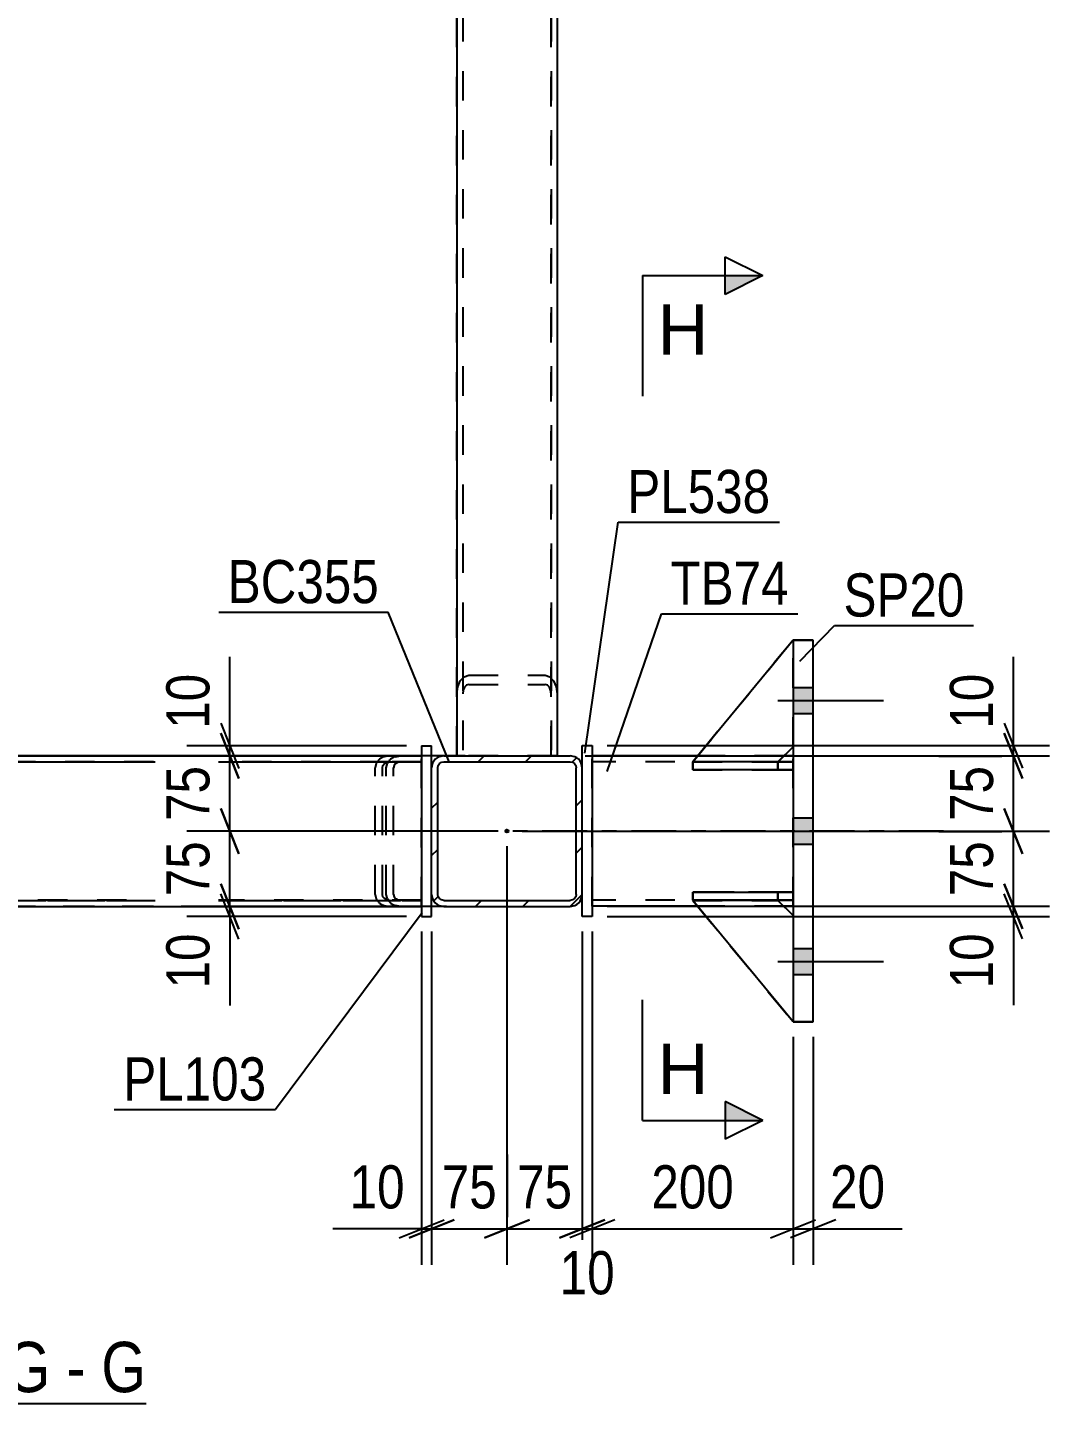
# Model space of a CAD drawing. Header units: millimetres. Extents: x -832 to 357, y -842 to -1.
# Drawn here: x 181.8 to 249.6, y -474.8 to -383.4 of the extents above; entities that cross this region are included whole.
import ezdxf

# ---------------------------------------------------------------- set-up
doc = ezdxf.new("R2010")
doc.units = ezdxf.units.MM
doc.linetypes.add('DXK_LINE_DOT2', pattern=[3.9198, 1.9599, -1.9599])
doc.linetypes.add('DXK_LINE_DOT3', pattern=[5.9187, 2.979, -0.9799, 0.9799, -0.9799])
doc.styles.add('Arial', font='ARIAL.TTF', dxfattribs={"height": 0.2})
doc.styles.add('Arial Narrow', font='ARIALN.TTF', dxfattribs={"height": 0.2})

# ---------------------------------------------------------------- blocks, each defined once
blk = doc.blocks.new('Unknown-570388851-15 - 13758')
at = {"color": 6, "linetype": 'Continuous'}
blk.add_line((161.152, -474.775), (189.653, -474.775), dxfattribs=at)
at = {"color": 0, "linetype": 'Continuous'}
for points in [[(179.261, -474.025), (179.261, -470.525), (161.152, -470.525), (161.152, -474.025)], [(183.295, -474.025), (183.295, -470.525), (180.311, -470.525), (180.311, -474.025)], [(185.62, -474.025), (185.62, -470.525), (184.345, -470.525), (184.345, -474.025)], [(189.653, -474.025), (189.653, -470.525), (186.67, -470.525), (186.67, -474.025)]]:
    blk.add_wipeout(points, dxfattribs=at)
at = {"color": 7, "linetype": 'Continuous', "style": 'Arial Narrow'}
for s, height, p in [('SECTION ', 3.3405, (161.152, -474.025)), ('G', 3.34, (180.311, -474.025)), ('G', 3.34, (186.67, -474.025)), ('-', 3.34, (184.345, -474.025))]:
    blk.add_text(s, height=height, dxfattribs=at).set_placement(p)
blk = doc.blocks.new('Part-570388851-13962 - 13758')
at = {"color": 7, "linetype": 'DXK_LINE_DOT2'}
for p, q in [((225.945, -441.376), (231.611, -441.376)), ((232.611, -449.435), (225.945, -441.376)), ((225.945, -441.376), (225.945, -441.376)), ((231.611, -441.376), (225.945, -441.376)), ((225.945, -441.376), (232.611, -449.435)), ((231.611, -441.376), (232.611, -442.376)), ((231.611, -441.376), (231.611, -441.376)), ((232.611, -442.376), (231.611, -441.376)), ((232.611, -442.376), (232.611, -449.435))]:
    blk.add_line(p, q, dxfattribs=at)
blk = doc.blocks.new('Part-570388851-13921 - 13758')
at = {"color": 2, "linetype": 'Continuous'}
for p, q in [((225.945, -441.376), (225.945, -441.376)), ((231.611, -441.376), (225.945, -441.376)), ((232.611, -449.435), (225.945, -441.376)), ((231.611, -441.376), (231.611, -441.376)), ((231.611, -441.376), (232.611, -442.376))]:
    blk.add_line(p, q, dxfattribs=at)
at = {"color": 7, "linetype": 'DXK_LINE_DOT2'}
for p, q in [((225.945, -441.376), (231.611, -441.376)), ((232.611, -449.435), (225.945, -441.376)), ((231.611, -441.376), (232.611, -442.376)), ((232.611, -442.376), (232.611, -449.435))]:
    blk.add_line(p, q, dxfattribs=at)
blk = doc.blocks.new('Part-570388851-13960 - 13758')
at = {"color": 7, "linetype": 'DXK_LINE_DOT2'}
for p, q in [((232.611, -424.102), (225.945, -432.175)), ((225.945, -432.175), (232.611, -424.102)), ((232.611, -431.175), (232.611, -424.102)), ((231.611, -432.175), (232.611, -431.175)), ((232.611, -431.175), (231.611, -432.175)), ((225.945, -432.175), (231.611, -432.175)), ((225.945, -432.175), (225.945, -432.175)), ((231.611, -432.175), (225.945, -432.175)), ((231.611, -432.175), (231.611, -432.175))]:
    blk.add_line(p, q, dxfattribs=at)
blk = doc.blocks.new('Part-570388851-13836 - 13758')
at = {"color": 7, "linetype": 'DXK_LINE_DOT2'}
for p, q in [((210.677, -233.442), (210.677, -431.776)), ((216.544, -233.442), (216.544, -431.776)), ((210.512, -426.793), (210.771, -426.526)), ((210.771, -426.526), (211.077, -426.432)), ((211.077, -426.432), (216.144, -426.432)), ((216.144, -426.432), (216.45, -426.526)), ((216.45, -426.526), (216.71, -426.793)), ((210.277, -427.665), (210.338, -427.193)), ((210.338, -427.193), (210.512, -426.793)), ((210.708, -427.429), (210.677, -427.665)), ((210.795, -427.229), (210.708, -427.429)), ((210.924, -427.096), (210.795, -427.229)), ((211.077, -427.049), (210.924, -427.096)), ((211.077, -427.049), (216.144, -427.049)), ((216.297, -427.096), (216.144, -427.049)), ((216.427, -427.229), (216.297, -427.096)), ((216.514, -427.429), (216.427, -427.229)), ((216.544, -427.665), (216.514, -427.429)), ((216.71, -426.793), (216.883, -427.193)), ((216.883, -427.193), (216.944, -427.665)), ((216.944, -431.776), (210.277, -431.776))]:
    blk.add_line(p, q, dxfattribs=at)
at = {"color": 2, "linetype": 'Continuous'}
for p, q in [((210.277, -254.345), (210.277, -431.776)), ((216.944, -254.345), (216.944, -431.776))]:
    blk.add_line(p, q, dxfattribs=at)
blk = doc.blocks.new('Part-570388851-13791 - 13758')
at = {"color": 7, "linetype": 'DXK_LINE_DOT2'}
for p, q in [((153.602, -431.775), (205.82, -431.775)), ((163.658, -431.775), (207.944, -431.775)), ((205.82, -431.775), (205.454, -431.836)), ((207.944, -431.775), (205.82, -431.775)), ((207.944, -441.775), (207.944, -431.775)), ((205.82, -432.175), (153.602, -432.175)), ((163.658, -432.175), (207.944, -432.175)), ((204.93, -432.292), (204.863, -432.575)), ((204.863, -440.975), (204.863, -432.575)), ((204.936, -432.269), (204.93, -432.292)), ((205.342, -432.575), (205.378, -432.422)), ((205.342, -440.975), (205.342, -432.575)), ((205.378, -432.422), (205.482, -432.292)), ((205.482, -432.292), (205.637, -432.205)), ((205.637, -432.205), (205.82, -432.175)), ((207.944, -432.175), (205.82, -432.175)), ((207.944, -432.175), (207.944, -432.175)), ((204.863, -440.975), (204.936, -441.281)), ((205.378, -441.128), (205.342, -440.975)), ((205.482, -441.258), (205.378, -441.128)), ((153.602, -441.375), (207.944, -441.375)), ((205.82, -441.775), (153.602, -441.775)), ((163.658, -441.375), (207.944, -441.375)), ((163.658, -441.775), (207.944, -441.775)), ((205.454, -441.714), (205.82, -441.775)), ((205.637, -441.344), (205.482, -441.258)), ((205.82, -441.375), (205.637, -441.344)), ((207.944, -441.775), (205.82, -441.775)), ((207.944, -441.775), (207.944, -441.775))]:
    blk.add_line(p, q, dxfattribs=at)
for centre, start, end in [((205.726, -432.688), 107.69822, 152.04989), ((205.726, -440.862), 207.95009, 252.30178)]:
    blk.add_arc(centre, 0.895, start, end, dxfattribs=at)
blk = doc.blocks.new('Part-570388851-13803 - 13758')
at = {"color": 2, "linetype": 'Continuous'}
blk.add_line((207.944, -431.769), (125.346, -431.769), dxfattribs=at)
at = {"color": 7, "linetype": 'DXK_LINE_DOT2'}
for p, q in [((125.346, -431.769), (125.346, -441.769)), ((207.944, -441.769), (207.944, -431.769)), ((125.346, -432.169), (207.944, -432.169)), ((207.944, -441.369), (125.346, -441.369)), ((125.346, -441.769), (207.944, -441.769))]:
    blk.add_line(p, q, dxfattribs=at)
blk = doc.blocks.new('Part-570388851-13826 - 13758')
at = {"color": 7, "linetype": 'DXK_LINE_DOT2'}
for p, q in [((210.277, -431.776), (210.277, -233.442)), ((210.677, -233.442), (210.677, -431.776)), ((216.544, -431.776), (216.544, -233.442)), ((216.944, -233.442), (216.944, -431.776)), ((216.944, -431.776), (210.277, -431.776))]:
    blk.add_line(p, q, dxfattribs=at)
blk = doc.blocks.new('Part-570388851-13959 - 13758')
at = {"color": 2, "linetype": 'Continuous'}
for p, q in [((225.945, -440.835), (232.611, -440.835)), ((225.945, -440.835), (225.945, -441.368)), ((232.611, -440.835), (232.612, -440.835)), ((232.611, -440.835), (232.611, -441.369)), ((232.611, -441.369), (225.945, -441.368)), ((232.611, -441.369), (232.612, -441.368))]:
    blk.add_line(p, q, dxfattribs=at)
at = {"color": 7, "linetype": 'DXK_LINE_DOT2'}
for p, q in [((231.612, -440.835), (225.945, -440.835)), ((232.612, -440.835), (231.612, -440.835)), ((231.612, -440.835), (231.612, -441.368)), ((232.612, -440.835), (232.612, -441.368)), ((225.945, -441.368), (231.612, -441.368)), ((231.612, -441.368), (232.612, -441.368))]:
    blk.add_line(p, q, dxfattribs=at)
blk = doc.blocks.new('Part-570388851-13845 - 13758')
at = {"linetype": 'Continuous'}
h = blk.add_hatch(dxfattribs=at)
h.set_pattern_fill('', scale=0.7, style=0, pattern_type=0)
h.set_pattern_definition([(45, (217.8107, -441.7754), (-1.57154, 1.57154), [])])
h.paths.add_polyline_path([(209.411, -441.775), (217.811, -441.775), (218.117, -441.715), (218.376, -441.541), (218.55, -441.282), (218.611, -440.975), (218.611, -432.575), (218.55, -432.269), (218.376, -432.01), (218.117, -431.836), (217.811, -431.775), (209.411, -431.775), (209.105, -431.836), (208.845, -432.01), (208.672, -432.269), (208.611, -432.575), (208.611, -440.975), (208.672, -441.282), (208.845, -441.541), (209.105, -441.715)])
h.paths.add_polyline_path([(209.041, -441.129), (209.011, -440.975), (209.011, -432.575), (209.041, -432.422), (209.128, -432.293), (209.258, -432.206), (209.411, -432.175), (217.811, -432.175), (217.964, -432.206), (218.094, -432.293), (218.18, -432.422), (218.211, -432.575), (218.211, -440.975), (218.18, -441.129), (218.094, -441.258), (217.964, -441.345), (217.811, -441.375), (209.411, -441.375), (209.258, -441.345), (209.128, -441.258)])
blk.add_hatch(color=30, dxfattribs=at).paths.add_polyline_path([(213.611, -436.875, -1), (213.611, -436.675, -1)])
at = {"color": 2, "linetype": 'Continuous'}
for p, q in [((209.411, -431.775), (209.105, -431.836)), ((209.411, -431.775), (209.411, -431.775)), ((209.411, -431.775), (217.811, -431.775)), ((217.811, -431.775), (217.811, -431.775)), ((218.117, -431.836), (217.811, -431.775)), ((208.672, -432.269), (208.611, -432.575)), ((208.611, -432.575), (208.611, -432.575)), ((208.611, -440.975), (208.611, -432.575)), ((209.011, -432.575), (209.041, -432.422)), ((209.011, -432.575), (209.011, -432.575)), ((209.011, -440.975), (209.011, -432.575)), ((209.041, -432.422), (209.128, -432.293)), ((209.128, -432.293), (209.258, -432.206)), ((209.258, -432.206), (209.411, -432.175)), ((209.411, -432.175), (209.411, -432.175)), ((209.411, -432.175), (217.811, -432.175)), ((217.811, -432.175), (217.811, -432.175)), ((217.811, -432.175), (217.964, -432.206)), ((217.964, -432.206), (218.094, -432.293)), ((218.094, -432.293), (218.18, -432.422)), ((218.18, -432.422), (218.211, -432.575)), ((218.211, -432.575), (218.211, -432.575)), ((218.211, -440.975), (218.211, -432.575)), ((218.611, -432.575), (218.55, -432.269)), ((218.611, -432.575), (218.611, -432.575)), ((218.611, -440.975), (218.611, -432.575)), ((208.611, -440.975), (208.611, -440.975)), ((208.611, -440.975), (208.672, -441.282)), ((209.011, -440.975), (209.011, -440.975)), ((209.041, -441.129), (209.011, -440.975)), ((209.128, -441.258), (209.041, -441.129)), ((218.18, -441.129), (218.094, -441.258)), ((218.211, -440.975), (218.18, -441.129)), ((218.211, -440.975), (218.211, -440.975)), ((218.55, -441.282), (218.611, -440.975)), ((218.611, -440.975), (218.611, -440.975)), ((209.105, -441.715), (209.411, -441.775)), ((209.258, -441.345), (209.128, -441.258)), ((209.411, -441.375), (209.258, -441.345)), ((209.411, -441.375), (209.411, -441.375)), ((209.411, -441.375), (217.811, -441.375)), ((209.411, -441.775), (209.411, -441.775)), ((209.411, -441.775), (217.811, -441.775)), ((217.964, -441.345), (217.811, -441.375)), ((217.811, -441.375), (217.811, -441.375)), ((217.811, -441.775), (218.117, -441.715)), ((217.811, -441.775), (217.811, -441.775)), ((218.094, -441.258), (217.964, -441.345))]:
    blk.add_line(p, q, dxfattribs=at)
at = {"color": 30, "linetype": 'DXK_LINE_DOT3'}
blk.add_line((213.611, -436.775), (213.611, -436.775), dxfattribs=at)
at = {"color": 30, "linetype": 'Continuous'}
blk.add_circle((213.611, -436.775), 0.1, dxfattribs=at)
at = {"color": 2, "linetype": 'Continuous'}
for centre, start, end in [((209.411, -432.575), 112.5, 157.5), ((217.811, -432.575), 22.5, 67.5), ((209.411, -440.975), 202.5, 247.5), ((217.811, -440.975), 292.5, 337.5)]:
    blk.add_arc(centre, 0.8, start, end, dxfattribs=at)
blk = doc.blocks.new('Part-570388851-13926 - 13758')
at = {"color": 2, "linetype": 'Continuous'}
for p, q in [((218.611, -431.102), (219.277, -431.102)), ((218.611, -432.575), (218.611, -431.102)), ((219.277, -431.102), (219.277, -442.435)), ((218.611, -442.435), (218.611, -440.975)), ((219.277, -442.435), (218.611, -442.435))]:
    blk.add_line(p, q, dxfattribs=at)
at = {"color": 7, "linetype": 'DXK_LINE_DOT2'}
blk.add_line((218.611, -440.975), (218.611, -432.575), dxfattribs=at)
blk = doc.blocks.new('Part-570388851-13877 - 13758')
at = {"color": 7, "linetype": 'DXK_LINE_DOT2'}
for p, q in [((167.085, -432.009), (166.981, -432.269)), ((167.24, -431.836), (167.085, -432.009)), ((167.423, -431.775), (167.24, -431.836)), ((167.423, -431.775), (207.944, -431.775)), ((167.423, -431.775), (172.451, -431.775)), ((172.451, -431.775), (172.809, -431.775)), ((172.634, -431.836), (172.451, -431.775)), ((172.79, -432.009), (172.634, -431.836)), ((172.893, -432.269), (172.79, -432.009)), ((206.19, -431.836), (206.557, -431.775)), ((207.944, -431.775), (207.944, -431.775)), ((207.944, -441.775), (207.944, -431.775)), ((166.981, -432.269), (166.944, -432.575)), ((166.944, -440.975), (166.944, -432.575)), ((167.184, -432.575), (167.202, -432.422)), ((167.184, -440.975), (167.184, -432.575)), ((167.202, -432.422), (167.254, -432.292)), ((167.254, -432.292), (167.332, -432.205)), ((167.332, -432.205), (167.423, -432.175)), ((167.423, -432.175), (173.619, -432.175)), ((167.423, -432.175), (207.944, -432.175)), ((172.451, -432.175), (172.543, -432.205)), ((172.543, -432.205), (172.62, -432.292)), ((172.62, -432.292), (172.672, -432.422)), ((172.672, -432.422), (172.69, -432.575)), ((172.69, -440.975), (172.69, -432.575)), ((172.93, -432.575), (172.893, -432.269)), ((172.93, -440.975), (172.93, -432.575)), ((173.619, -432.175), (207.944, -432.175)), ((205.599, -432.575), (205.672, -432.269)), ((205.599, -440.975), (205.599, -432.575)), ((206.115, -432.422), (206.078, -432.575)), ((206.078, -440.975), (206.078, -432.575)), ((206.218, -432.292), (206.115, -432.422)), ((206.218, -432.292), (206.26, -432.269)), ((206.26, -432.269), (206.374, -432.206)), ((206.374, -432.206), (206.557, -432.175)), ((166.944, -440.975), (166.981, -441.281)), ((167.202, -441.128), (167.184, -440.975)), ((167.254, -441.258), (167.202, -441.128)), ((172.672, -441.128), (172.62, -441.258)), ((172.69, -440.975), (172.672, -441.128)), ((172.893, -441.281), (172.93, -440.975)), ((205.672, -441.281), (205.599, -440.975)), ((206.078, -440.975), (206.115, -441.128)), ((206.115, -441.128), (206.218, -441.258)), ((166.981, -441.281), (167.085, -441.541)), ((167.085, -441.541), (167.24, -441.714)), ((167.24, -441.714), (167.423, -441.775)), ((167.332, -441.345), (167.254, -441.258)), ((167.423, -441.375), (167.332, -441.345)), ((167.423, -441.375), (172.856, -441.375)), ((167.423, -441.375), (207.944, -441.375)), ((167.423, -441.775), (207.944, -441.775)), ((167.423, -441.775), (172.451, -441.775)), ((172.543, -441.345), (172.451, -441.375)), ((172.451, -441.775), (172.634, -441.714)), ((172.451, -441.775), (172.809, -441.775)), ((172.62, -441.258), (172.543, -441.345)), ((172.634, -441.714), (172.79, -441.541)), ((172.79, -441.541), (172.893, -441.281)), ((172.856, -441.375), (207.944, -441.375)), ((206.557, -441.775), (206.19, -441.714)), ((206.218, -441.258), (206.26, -441.281)), ((206.26, -441.281), (206.374, -441.345)), ((206.374, -441.345), (206.557, -441.375))]:
    blk.add_line(p, q, dxfattribs=at)
at = {"color": 2, "linetype": 'Continuous'}
for p, q in [((172.809, -431.775), (207.944, -431.775)), ((172.809, -441.775), (207.944, -441.775))]:
    blk.add_line(p, q, dxfattribs=at)
at = {"color": 7, "linetype": 'DXK_LINE_DOT2'}
for centre, start, end in [((206.462, -432.688), 107.69822, 152.04991), ((206.462, -440.862), 207.95012, 252.30178)]:
    blk.add_arc(centre, 0.895, start, end, dxfattribs=at)
blk = doc.blocks.new('Part-570388851-13913 - 13758')
at = {"color": 2, "linetype": 'Continuous'}
for p, q in [((207.944, -431.109), (208.611, -431.109)), ((207.944, -431.109), (207.944, -442.442)), ((208.611, -432.575), (208.611, -431.109)), ((208.611, -442.442), (208.611, -440.975)), ((207.944, -442.442), (208.611, -442.442))]:
    blk.add_line(p, q, dxfattribs=at)
at = {"color": 7, "linetype": 'DXK_LINE_DOT2'}
for p, q in [((207.944, -431.109), (208.611, -431.109)), ((208.611, -440.975), (208.611, -432.575)), ((207.944, -442.442), (208.611, -442.442))]:
    blk.add_line(p, q, dxfattribs=at)
blk = doc.blocks.new('Part-570388851-13931 - 13758')
at = {"color": 2, "linetype": 'Continuous'}
for p, q in [((226.281, -431.769), (219.277, -431.769)), ((232.611, -431.769), (232.018, -431.769)), ((226.27, -441.769), (219.277, -441.769)), ((232.611, -441.769), (232.004, -441.769))]:
    blk.add_line(p, q, dxfattribs=at)
at = {"color": 7, "linetype": 'DXK_LINE_DOT2'}
for p, q in [((219.277, -441.769), (219.277, -431.769)), ((232.018, -431.769), (226.281, -431.769)), ((232.611, -441.769), (232.611, -431.769)), ((232.611, -432.169), (219.277, -432.169)), ((232.611, -441.369), (219.277, -441.369)), ((232.004, -441.769), (226.27, -441.769))]:
    blk.add_line(p, q, dxfattribs=at)
at = {"color": 7, "linetype": 'DXK_LINE_DOT3'}
blk.add_line((242.611, -436.769), (209.277, -436.769), dxfattribs=at)
blk = doc.blocks.new('Part-570388851-13949 - 13758')
at = {"color": 2, "linetype": 'Continuous'}
for p, q in [((232.611, -424.102), (233.945, -424.102)), ((232.611, -424.102), (232.611, -424.102)), ((232.611, -424.102), (232.611, -449.435)), ((233.945, -424.102), (233.945, -424.102)), ((233.945, -449.435), (233.945, -424.102)), ((233.945, -449.435), (232.611, -449.435))]:
    blk.add_line(p, q, dxfattribs=at)
at = {"color": 7, "linetype": 'DXK_LINE_DOT2'}
for p, q in [((233.945, -424.102), (232.611, -424.102)), ((232.611, -449.435), (232.611, -449.435)), ((232.611, -449.435), (233.945, -449.435)), ((233.945, -449.435), (233.945, -449.435))]:
    blk.add_line(p, q, dxfattribs=at)
blk = doc.blocks.new('Part-570388851-13950 - 13758')
at = {"color": 7, "linetype": 'DXK_LINE_DOT2'}
for p, q in [((225.945, -432.702), (225.945, -432.169)), ((225.945, -432.169), (231.612, -432.169)), ((232.612, -432.169), (225.945, -432.169)), ((231.612, -432.702), (225.945, -432.702)), ((225.945, -432.702), (232.612, -432.702)), ((231.612, -432.702), (231.612, -432.169)), ((231.612, -432.169), (232.612, -432.169)), ((232.612, -432.702), (231.612, -432.702)), ((232.612, -432.702), (232.612, -432.169)), ((232.612, -432.702), (232.612, -432.702))]:
    blk.add_line(p, q, dxfattribs=at)
blk = doc.blocks.new('Part-570388851-13957 - 13758')
at = {"color": 7, "linetype": 'DXK_LINE_DOT2'}
for p, q in [((225.945, -441.369), (225.945, -440.835)), ((225.945, -440.835), (231.612, -440.835)), ((232.612, -440.835), (225.945, -440.835)), ((231.612, -441.369), (231.612, -440.835)), ((231.612, -440.835), (232.612, -440.835)), ((232.612, -441.369), (232.612, -440.835)), ((231.612, -441.369), (225.945, -441.369)), ((225.945, -441.369), (232.612, -441.369)), ((232.612, -441.369), (231.612, -441.369)), ((232.612, -441.369), (232.612, -441.369))]:
    blk.add_line(p, q, dxfattribs=at)
blk = doc.blocks.new('Part-570388851-13958 - 13758')
at = {"color": 2, "linetype": 'Continuous'}
for p, q in [((225.95, -432.168), (225.945, -432.168)), ((225.945, -432.168), (225.945, -432.702)), ((232.611, -432.702), (225.945, -432.702)), ((232.611, -432.169), (226.496, -432.168)), ((232.611, -432.169), (232.612, -432.168)), ((232.611, -432.169), (232.611, -432.702)), ((232.611, -432.702), (232.612, -432.702))]:
    blk.add_line(p, q, dxfattribs=at)
at = {"color": 7, "linetype": 'DXK_LINE_DOT2'}
for p, q in [((225.945, -432.702), (231.612, -432.702)), ((226.496, -432.168), (225.95, -432.168)), ((231.612, -432.168), (225.95, -432.168)), ((232.612, -432.168), (231.612, -432.168)), ((231.612, -432.168), (231.612, -432.702)), ((231.612, -432.702), (232.612, -432.702)), ((232.612, -432.168), (232.612, -432.702))]:
    blk.add_line(p, q, dxfattribs=at)
blk = doc.blocks.new('Part-570388851-13961 - 13758')
at = {"color": 2, "linetype": 'Continuous'}
for p, q in [((232.611, -424.102), (225.945, -432.175)), ((231.618, -432.169), (232.611, -431.175)), ((226.496, -432.175), (225.945, -432.175)), ((225.945, -432.175), (225.945, -432.175))]:
    blk.add_line(p, q, dxfattribs=at)
at = {"color": 7, "linetype": 'DXK_LINE_DOT2'}
for p, q in [((225.945, -432.175), (232.611, -424.102)), ((232.611, -431.175), (232.611, -424.102)), ((231.611, -432.175), (232.611, -431.175)), ((231.611, -432.175), (225.945, -432.175)), ((231.611, -432.175), (226.496, -432.175)), ((231.611, -432.175), (231.618, -432.169)), ((231.611, -432.175), (231.611, -432.175))]:
    blk.add_line(p, q, dxfattribs=at)
blk = doc.blocks.new('Bolt-570388851-14150 - 13758')
at = {"linetype": 'Continuous'}
for points in [[(233.945, -428.969), (233.945, -427.235), (232.611, -427.235), (232.611, -428.969)], [(233.945, -428.969), (233.945, -427.235), (232.611, -427.235), (232.611, -428.969)], [(233.945, -428.969), (233.945, -427.235), (232.611, -427.235), (232.611, -428.969)], [(233.945, -437.635), (233.945, -435.902), (232.611, -435.902), (232.611, -437.635)], [(233.945, -437.635), (233.945, -435.902), (232.611, -435.902), (232.611, -437.635)], [(233.945, -446.302), (233.945, -444.569), (232.611, -444.569), (232.611, -446.302)], [(233.945, -446.302), (233.945, -444.569), (232.611, -444.569), (232.611, -446.302)], [(233.945, -446.302), (233.945, -444.569), (232.611, -444.569), (232.611, -446.302)]]:
    blk.add_hatch(color=1, dxfattribs=at).paths.add_polyline_path(points)
at = {"color": 1, "linetype": 'Continuous'}
for p, q in [((232.611, -427.235), (233.945, -427.235)), ((232.611, -427.235), (233.945, -427.235)), ((232.611, -427.235), (233.945, -427.235)), ((231.611, -428.102), (238.611, -428.102)), ((231.611, -428.102), (238.611, -428.102)), ((231.611, -428.102), (238.611, -428.102)), ((232.611, -428.969), (233.945, -428.969)), ((232.611, -428.969), (233.945, -428.969)), ((232.611, -428.969), (233.945, -428.969)), ((232.611, -435.902), (233.945, -435.902)), ((232.611, -435.902), (233.945, -435.902)), ((231.611, -436.769), (238.611, -436.769)), ((231.611, -436.769), (238.611, -436.769)), ((232.611, -437.635), (233.945, -437.635)), ((232.611, -437.635), (233.945, -437.635)), ((232.611, -444.569), (233.945, -444.569)), ((232.611, -444.569), (233.945, -444.569)), ((232.611, -444.569), (233.945, -444.569)), ((231.611, -445.435), (238.611, -445.435)), ((231.611, -445.435), (238.611, -445.435)), ((231.611, -445.435), (238.611, -445.435)), ((232.611, -446.302), (233.945, -446.302)), ((232.611, -446.302), (233.945, -446.302)), ((232.611, -446.302), (233.945, -446.302))]:
    blk.add_line(p, q, dxfattribs=at)
blk = doc.blocks.new('StraightDimension-570388851-14620 - 13758')
at = {"color": 7, "linetype": 'Continuous'}
for p, q in [((207.944, -443.442), (207.944, -465.576)), ((208.611, -443.442), (208.611, -465.576)), ((206.444, -463.776), (209.444, -462.576)), ((210.111, -462.576), (207.111, -463.776)), ((207.944, -463.176), (202.038, -463.176)), ((207.944, -463.176), (202.038, -463.176)), ((207.944, -463.176), (208.611, -463.176))]:
    blk.add_line(p, q, dxfattribs=at)
at = {"color": 0}
blk.add_wipeout([(207.419, -462.426), (207.419, -458.226), (202.563, -458.226), (202.563, -462.426)], dxfattribs=at)
at = {"color": 3, "style": 'Arial Narrow'}
blk.add_text('10', height=2.8633, dxfattribs=at).set_placement((203.163, -461.826))
blk = doc.blocks.new('StraightDimension-570388851-14544 - 13758')
at = {"color": 7, "linetype": 'Continuous'}
for p, q in [((213.611, -437.775), (213.611, -465.575)), ((218.611, -443.435), (218.611, -465.575)), ((212.111, -463.775), (215.111, -462.575)), ((220.111, -462.575), (217.111, -463.775)), ((213.611, -463.175), (218.611, -463.175))]:
    blk.add_line(p, q, dxfattribs=at)
at = {"color": 0}
blk.add_wipeout([(218.539, -462.425), (218.539, -458.225), (213.683, -458.225), (213.683, -462.425)], dxfattribs=at)
at = {"color": 3, "style": 'Arial Narrow'}
blk.add_text('75', height=2.8633, dxfattribs=at).set_placement((214.283, -461.825))
blk = doc.blocks.new('StraightDimension-570388851-14561 - 13758')
at = {"color": 7, "linetype": 'Continuous'}
for p, q in [((213.611, -437.775), (213.611, -465.576)), ((208.611, -443.442), (208.611, -465.576)), ((207.111, -463.776), (210.111, -462.576)), ((215.111, -462.576), (212.111, -463.776)), ((208.611, -463.176), (213.611, -463.176))]:
    blk.add_line(p, q, dxfattribs=at)
at = {"color": 0}
blk.add_wipeout([(213.539, -462.426), (213.539, -458.226), (208.683, -458.226), (208.683, -462.426)], dxfattribs=at)
at = {"color": 3, "style": 'Arial Narrow'}
blk.add_text('75', height=2.8633, dxfattribs=at).set_placement((209.283, -461.826))
blk = doc.blocks.new('StraightDimension-570388851-14578 - 13758')
at = {"color": 7, "linetype": 'Continuous'}
for p, q in [((218.611, -443.435), (218.611, -466.025)), ((219.277, -443.435), (219.277, -466.025)), ((217.111, -463.775), (220.111, -462.575)), ((220.777, -462.575), (217.777, -463.775)), ((218.611, -463.175), (219.277, -463.175))]:
    blk.add_line(p, q, dxfattribs=at)
at = {"color": 0}
blk.add_wipeout([(221.372, -468.125), (221.372, -463.925), (216.516, -463.925), (216.516, -468.125)], dxfattribs=at)
at = {"color": 3, "style": 'Arial Narrow'}
blk.add_text('10', height=2.8633, dxfattribs=at).set_placement((217.116, -467.525))
blk = doc.blocks.new('StraightDimension-570388851-14588 - 13758')
at = {"color": 7, "linetype": 'Continuous'}
for p, q in [((219.277, -443.435), (219.277, -465.575)), ((232.611, -450.435), (232.611, -465.575)), ((220.777, -462.575), (217.777, -463.775)), ((231.111, -463.775), (234.111, -462.575)), ((219.277, -463.175), (232.611, -463.175))]:
    blk.add_line(p, q, dxfattribs=at)
at = {"color": 0}
blk.add_wipeout([(229.287, -462.425), (229.287, -458.225), (222.602, -458.225), (222.602, -462.425)], dxfattribs=at)
at = {"color": 3, "style": 'Arial Narrow'}
blk.add_text('200', height=2.8633, dxfattribs=at).set_placement((223.202, -461.825))
blk = doc.blocks.new('StraightDimension-570388851-14604 - 13758')
at = {"color": 7, "linetype": 'Continuous'}
for p, q in [((232.611, -450.435), (232.611, -465.575)), ((233.945, -450.435), (233.945, -465.575)), ((231.111, -463.775), (234.111, -462.575)), ((235.445, -462.575), (232.445, -463.775)), ((232.611, -463.175), (233.945, -463.175)), ((233.945, -463.175), (239.851, -463.175)), ((233.945, -463.175), (239.851, -463.175))]:
    blk.add_line(p, q, dxfattribs=at)
at = {"color": 0}
blk.add_wipeout([(239.326, -462.425), (239.326, -458.225), (234.47, -458.225), (234.47, -462.425)], dxfattribs=at)
at = {"color": 3, "style": 'Arial Narrow'}
blk.add_text('20', height=2.8633, dxfattribs=at).set_placement((235.07, -461.825))
blk = doc.blocks.new('StraightDimension-570388851-14645 - 13758')
at = {"color": 7, "linetype": 'Continuous'}
for p, q in [((246.643, -440.269), (247.843, -443.269)), ((247.843, -443.935), (246.643, -440.935)), ((220.277, -441.769), (249.643, -441.769)), ((247.243, -442.435), (247.243, -441.769)), ((220.277, -442.435), (249.643, -442.435)), ((247.243, -442.435), (247.243, -448.341)), ((247.243, -442.435), (247.243, -448.341))]:
    blk.add_line(p, q, dxfattribs=at)
at = {"color": 0}
blk.add_wipeout([(246.493, -442.96), (242.293, -442.96), (242.293, -447.816), (246.493, -447.816)], dxfattribs=at)
at = {"color": 3, "style": 'Arial Narrow'}
blk.add_text('10', height=2.8633, rotation=90.00021, dxfattribs=at).set_placement((245.893, -447.216))
blk = doc.blocks.new('StraightDimension-570388851-14655 - 13758')
at = {"color": 7, "linetype": 'Continuous'}
for p, q in [((246.643, -435.275), (247.843, -438.275)), ((214.611, -436.775), (249.643, -436.775)), ((247.243, -441.769), (247.243, -436.775)), ((247.843, -443.269), (246.643, -440.269)), ((220.277, -441.769), (249.643, -441.769))]:
    blk.add_line(p, q, dxfattribs=at)
at = {"color": 0}
blk.add_wipeout([(246.493, -436.844), (242.293, -436.844), (242.293, -441.7), (246.493, -441.7)], dxfattribs=at)
at = {"color": 3, "style": 'Arial Narrow'}
blk.add_text('75', height=2.8633, rotation=90.00021, dxfattribs=at).set_placement((245.893, -441.1))
blk = doc.blocks.new('StraightDimension-570388851-14672 - 13758')
at = {"color": 7, "linetype": 'Continuous'}
for p, q in [((246.643, -430.275), (247.843, -433.275)), ((218.811, -431.775), (249.643, -431.775)), ((247.243, -436.775), (247.243, -431.775)), ((247.843, -438.275), (246.643, -435.275)), ((214.611, -436.775), (249.643, -436.775))]:
    blk.add_line(p, q, dxfattribs=at)
at = {"color": 0}
blk.add_wipeout([(246.493, -431.847), (242.293, -431.847), (242.293, -436.704), (246.493, -436.703)], dxfattribs=at)
at = {"color": 3, "style": 'Arial Narrow'}
blk.add_text('75', height=2.8633, rotation=90.00021, dxfattribs=at).set_placement((245.893, -436.103))
blk = doc.blocks.new('StraightDimension-570388851-14689 - 13758')
at = {"color": 7, "linetype": 'Continuous'}
for p, q in [((247.243, -431.102), (247.243, -425.196)), ((247.243, -431.102), (247.243, -425.196)), ((246.643, -429.602), (247.843, -432.602)), ((220.277, -431.102), (249.643, -431.102)), ((247.843, -433.275), (246.643, -430.275)), ((247.243, -431.775), (247.243, -431.102)), ((218.811, -431.775), (249.643, -431.775))]:
    blk.add_line(p, q, dxfattribs=at)
at = {"color": 0}
blk.add_wipeout([(246.493, -425.721), (242.293, -425.721), (242.293, -430.577), (246.493, -430.577)], dxfattribs=at)
at = {"color": 3, "style": 'Arial Narrow'}
blk.add_text('10', height=2.8633, rotation=90.00021, dxfattribs=at).set_placement((245.893, -429.977))
blk = doc.blocks.new('StraightDimension-570388851-14700 - 13758')
at = {"color": 7, "linetype": 'Continuous'}
for p, q in [((194.6, -440.275), (195.8, -443.275)), ((195.8, -443.942), (194.6, -440.942)), ((209.604, -441.775), (192.35, -441.775)), ((195.2, -442.442), (195.2, -441.775)), ((206.944, -442.442), (192.35, -442.442)), ((195.2, -442.442), (195.2, -448.349)), ((195.2, -442.442), (195.2, -448.349))]:
    blk.add_line(p, q, dxfattribs=at)
at = {"color": 0}
blk.add_wipeout([(194.45, -442.967), (190.25, -442.967), (190.25, -447.824), (194.45, -447.824)], dxfattribs=at)
at = {"color": 3, "style": 'Arial Narrow'}
blk.add_text('10', height=2.8633, rotation=90.00021, dxfattribs=at).set_placement((193.85, -447.224))
blk = doc.blocks.new('StraightDimension-570388851-14710 - 13758')
at = {"color": 7, "linetype": 'Continuous'}
for p, q in [((194.6, -435.275), (195.8, -438.275)), ((212.611, -436.775), (192.35, -436.775)), ((195.2, -441.775), (195.2, -436.775)), ((195.8, -443.275), (194.6, -440.275)), ((209.604, -441.775), (192.35, -441.775))]:
    blk.add_line(p, q, dxfattribs=at)
at = {"color": 0}
blk.add_wipeout([(194.45, -436.847), (190.25, -436.847), (190.25, -441.704), (194.45, -441.703)], dxfattribs=at)
at = {"color": 3, "style": 'Arial Narrow'}
blk.add_text('75', height=2.8633, rotation=90.00021, dxfattribs=at).set_placement((193.85, -441.103))
blk = doc.blocks.new('StraightDimension-570388851-14727 - 13758')
at = {"color": 7, "linetype": 'Continuous'}
for p, q in [((194.6, -430.275), (195.8, -433.275)), ((210.832, -431.775), (192.35, -431.775)), ((195.2, -436.775), (195.2, -431.775)), ((195.8, -438.275), (194.6, -435.275)), ((212.611, -436.775), (192.35, -436.775))]:
    blk.add_line(p, q, dxfattribs=at)
at = {"color": 0}
blk.add_wipeout([(194.45, -431.847), (190.25, -431.847), (190.25, -436.703), (194.45, -436.703)], dxfattribs=at)
at = {"color": 3, "style": 'Arial Narrow'}
blk.add_text('75', height=2.8633, rotation=90.00021, dxfattribs=at).set_placement((193.85, -436.103))
blk = doc.blocks.new('StraightDimension-570388851-14746 - 13758')
at = {"color": 7, "linetype": 'Continuous'}
for p, q in [((195.2, -431.109), (195.2, -425.203)), ((195.2, -431.109), (195.2, -425.203)), ((194.6, -429.609), (195.8, -432.609)), ((206.944, -431.109), (192.35, -431.109)), ((195.8, -433.275), (194.6, -430.275)), ((195.2, -431.775), (195.2, -431.109)), ((210.832, -431.775), (192.35, -431.775))]:
    blk.add_line(p, q, dxfattribs=at)
at = {"color": 0}
blk.add_wipeout([(194.45, -425.728), (190.25, -425.728), (190.25, -430.584), (194.45, -430.584)], dxfattribs=at)
at = {"color": 3, "style": 'Arial Narrow'}
blk.add_text('10', height=2.8633, rotation=90.00021, dxfattribs=at).set_placement((193.85, -429.984))
blk = doc.blocks.new('Mark-570388851-13922 - 13758')
at = {"color": 30, "linetype": 'Continuous'}
for p, q in [((218.779, -431.6), (221.004, -416.258)), ((221.004, -416.258), (231.708, -416.258))]:
    blk.add_line(p, q, dxfattribs=at)
at = {"color": 0}
blk.add_wipeout([(231.108, -415.658), (231.108, -412.658), (221.604, -412.658), (221.604, -415.658)], dxfattribs=at)
blk.add_wipeout([(231.108, -415.658), (231.108, -412.658), (221.604, -412.658), (221.604, -415.658)], dxfattribs=at)
at = {"color": 3, "style": 'Arial Narrow'}
blk.add_text('PL538', height=2.8633, dxfattribs=at).set_placement((221.604, -415.658))
blk = doc.blocks.new('Mark-570388851-13841 - 13758')
at = {"color": 30, "linetype": 'Continuous'}
for p in [(194.47, -422.242), (209.768, -432.18)]:
    blk.add_line(p, (205.719, -422.242), dxfattribs=at)
at = {"color": 0}
blk.add_wipeout([(205.119, -421.642), (205.119, -418.642), (195.07, -418.642), (195.07, -421.642)], dxfattribs=at)
blk.add_wipeout([(205.119, -421.642), (205.119, -418.642), (195.07, -418.642), (195.07, -421.642)], dxfattribs=at)
at = {"color": 3, "style": 'Arial Narrow'}
blk.add_text('BC355', height=2.8633, dxfattribs=at).set_placement((195.07, -421.642))
blk = doc.blocks.new('Mark-570388851-13909 - 13758')
at = {"color": 30, "linetype": 'Continuous'}
for p in [(207.986, -442.209), (187.533, -455.261)]:
    blk.add_line(p, (198.237, -455.261), dxfattribs=at)
at = {"color": 0}
blk.add_wipeout([(197.637, -454.661), (197.637, -451.661), (188.133, -451.661), (188.133, -454.661)], dxfattribs=at)
blk.add_wipeout([(197.637, -454.661), (197.637, -451.661), (188.133, -451.661), (188.133, -454.661)], dxfattribs=at)
at = {"color": 3, "style": 'Arial Narrow'}
blk.add_text('PL103', height=2.8633, dxfattribs=at).set_placement((188.133, -454.661))
blk = doc.blocks.new('Mark-570388851-13927 - 13758')
at = {"color": 30, "linetype": 'Continuous'}
for p, q in [((220.272, -432.807), (223.87, -422.34)), ((223.87, -422.34), (232.925, -422.34))]:
    blk.add_line(p, q, dxfattribs=at)
at = {"color": 0}
blk.add_wipeout([(232.325, -421.74), (232.325, -418.74), (224.47, -418.74), (224.47, -421.74)], dxfattribs=at)
blk.add_wipeout([(232.325, -421.74), (232.325, -418.74), (224.47, -418.74), (224.47, -421.74)], dxfattribs=at)
at = {"color": 3, "style": 'Arial Narrow'}
blk.add_text('TB74', height=2.8633, dxfattribs=at).set_placement((224.47, -421.74))
blk = doc.blocks.new('Mark-570388851-13945 - 13758')
at = {"color": 30, "linetype": 'Continuous'}
for p, q in [((233.057, -425.485), (235.364, -423.132)), ((235.364, -423.132), (244.603, -423.132))]:
    blk.add_line(p, q, dxfattribs=at)
at = {"color": 0}
blk.add_wipeout([(244.003, -422.532), (244.003, -419.532), (235.964, -419.532), (235.964, -422.532)], dxfattribs=at)
blk.add_wipeout([(244.003, -422.532), (244.003, -419.532), (235.964, -419.532), (235.964, -422.532)], dxfattribs=at)
at = {"color": 3, "style": 'Arial Narrow'}
blk.add_text('SP20', height=2.8633, dxfattribs=at).set_placement((235.964, -422.532))
blk = doc.blocks.new('SectionMark-570388851-14801 - 13758')
at = {"linetype": 'Continuous'}
for points in [[(228.111, -401.141), (228.111, -399.891), (230.611, -399.891)], [(228.111, -455.985), (228.111, -454.735), (230.611, -455.985)]]:
    blk.add_hatch(color=6, dxfattribs=at).paths.add_polyline_path(points)
at = {"color": 6, "linetype": 'Continuous'}
for p, q in [((228.111, -401.141), (228.111, -398.641)), ((228.111, -398.641), (230.611, -399.891)), ((222.611, -399.891), (222.611, -407.891)), ((222.611, -399.891), (230.611, -399.891)), ((230.611, -399.891), (228.111, -401.141)), ((222.611, -455.985), (222.611, -447.985)), ((230.611, -455.985), (228.111, -454.735)), ((228.111, -454.735), (228.111, -457.235)), ((222.611, -455.985), (230.611, -455.985)), ((230.611, -455.985), (228.111, -457.235))]:
    blk.add_line(p, q, dxfattribs=at)
at = {"color": 0, "linetype": 'Continuous'}
for points in [[(226.981, -405.141), (226.981, -401.641), (223.611, -401.641), (223.611, -405.141)], [(226.981, -454.235), (226.981, -450.735), (223.611, -450.735), (223.611, -454.235)]]:
    blk.add_wipeout(points, dxfattribs=at)
at = {"color": 3, "linetype": 'Continuous', "style": 'Arial'}
for p in [(223.611, -405.141), (223.611, -454.235)]:
    blk.add_text('H', height=3.343, dxfattribs=at).set_placement(p)

msp = doc.modelspace()

# ---------------------------------------------------------------- block references
for name in ['Part-570388851-13836 - 13758', 'Part-570388851-13826 - 13758', 'Part-570388851-13960 - 13758', 'Part-570388851-13961 - 13758', 'Part-570388851-13949 - 13758', 'Bolt-570388851-14150 - 13758', 'Part-570388851-13913 - 13758', 'Part-570388851-13926 - 13758', 'Part-570388851-13803 - 13758', 'Part-570388851-13791 - 13758', 'Part-570388851-13877 - 13758', 'Part-570388851-13845 - 13758', 'Part-570388851-13931 - 13758', 'Part-570388851-13958 - 13758', 'Part-570388851-13950 - 13758', 'Part-570388851-13959 - 13758', 'Part-570388851-13957 - 13758', 'Part-570388851-13962 - 13758', 'Part-570388851-13921 - 13758', 'StraightDimension-570388851-14620 - 13758', 'Unknown-570388851-15 - 13758']:
    msp.add_blockref(name, (0, 0))

# ---------------------------------------------------------------- next in the draw order: block references
msp.add_blockref('StraightDimension-570388851-14544 - 13758', (0, 0))

# ---------------------------------------------------------------- next in the draw order: block references
for name in ['StraightDimension-570388851-14561 - 13758', 'StraightDimension-570388851-14578 - 13758']:
    msp.add_blockref(name, (0, 0))

# ---------------------------------------------------------------- next in the draw order: block references
for name in ['StraightDimension-570388851-14700 - 13758', 'StraightDimension-570388851-14588 - 13758']:
    msp.add_blockref(name, (0, 0))

# ---------------------------------------------------------------- next in the draw order: block references
for name in ['StraightDimension-570388851-14710 - 13758', 'StraightDimension-570388851-14645 - 13758', 'StraightDimension-570388851-14604 - 13758']:
    msp.add_blockref(name, (0, 0))

# ---------------------------------------------------------------- next in the draw order: block references
for name in ['StraightDimension-570388851-14727 - 13758', 'StraightDimension-570388851-14655 - 13758', 'Mark-570388851-13909 - 13758']:
    msp.add_blockref(name, (0, 0))

# ---------------------------------------------------------------- next in the draw order: block references
for name in ['StraightDimension-570388851-14746 - 13758', 'StraightDimension-570388851-14672 - 13758']:
    msp.add_blockref(name, (0, 0))

# ---------------------------------------------------------------- next in the draw order: block references
for name in ['Mark-570388851-13841 - 13758', 'StraightDimension-570388851-14689 - 13758']:
    msp.add_blockref(name, (0, 0))

# ---------------------------------------------------------------- next in the draw order: block references
msp.add_blockref('Mark-570388851-13922 - 13758', (0, 0))

# ---------------------------------------------------------------- next in the draw order: block references
msp.add_blockref('Mark-570388851-13927 - 13758', (0, 0))

# ---------------------------------------------------------------- next in the draw order: block references
for name in ['SectionMark-570388851-14801 - 13758', 'Mark-570388851-13945 - 13758']:
    msp.add_blockref(name, (0, 0))

doc.saveas('drawing.dxf')
